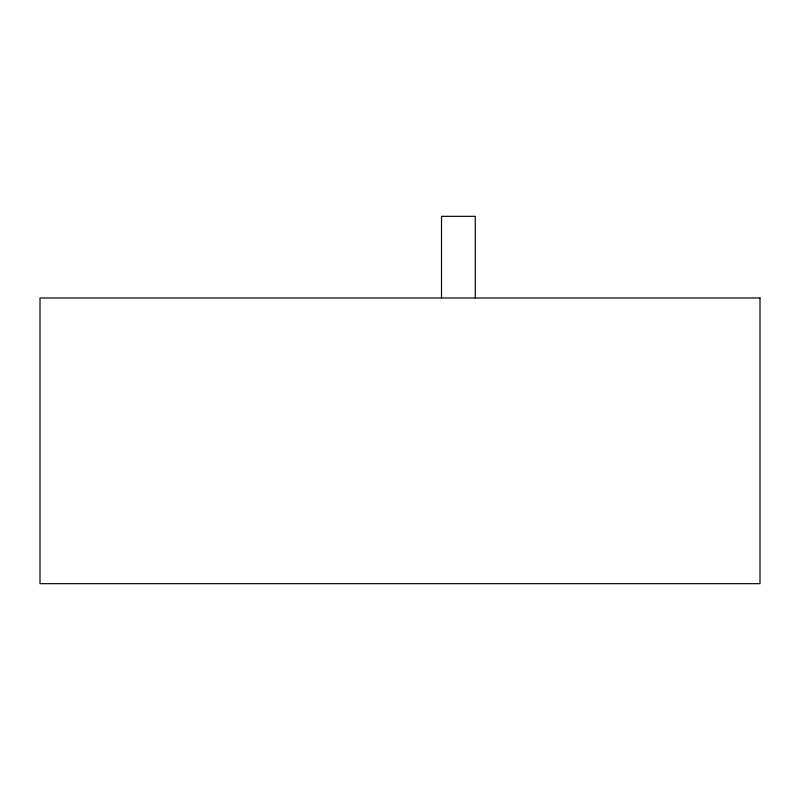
<?xml version="1.0" encoding="UTF-8"?>
<svg xmlns="http://www.w3.org/2000/svg" width="800" height="800" viewBox="0 0 800 800"><rect width="100%" height="100%" fill="white"/><g stroke="black" fill="none" stroke-linecap="round" stroke-linejoin="round"><path stroke-width="1.2" d="M475.27 297.99L475.27 216.33L441.51 216.33L441.51 297.99M760 297.99L40 297.99L40 583.67L760 583.67L760 297.99"/></g></svg>
